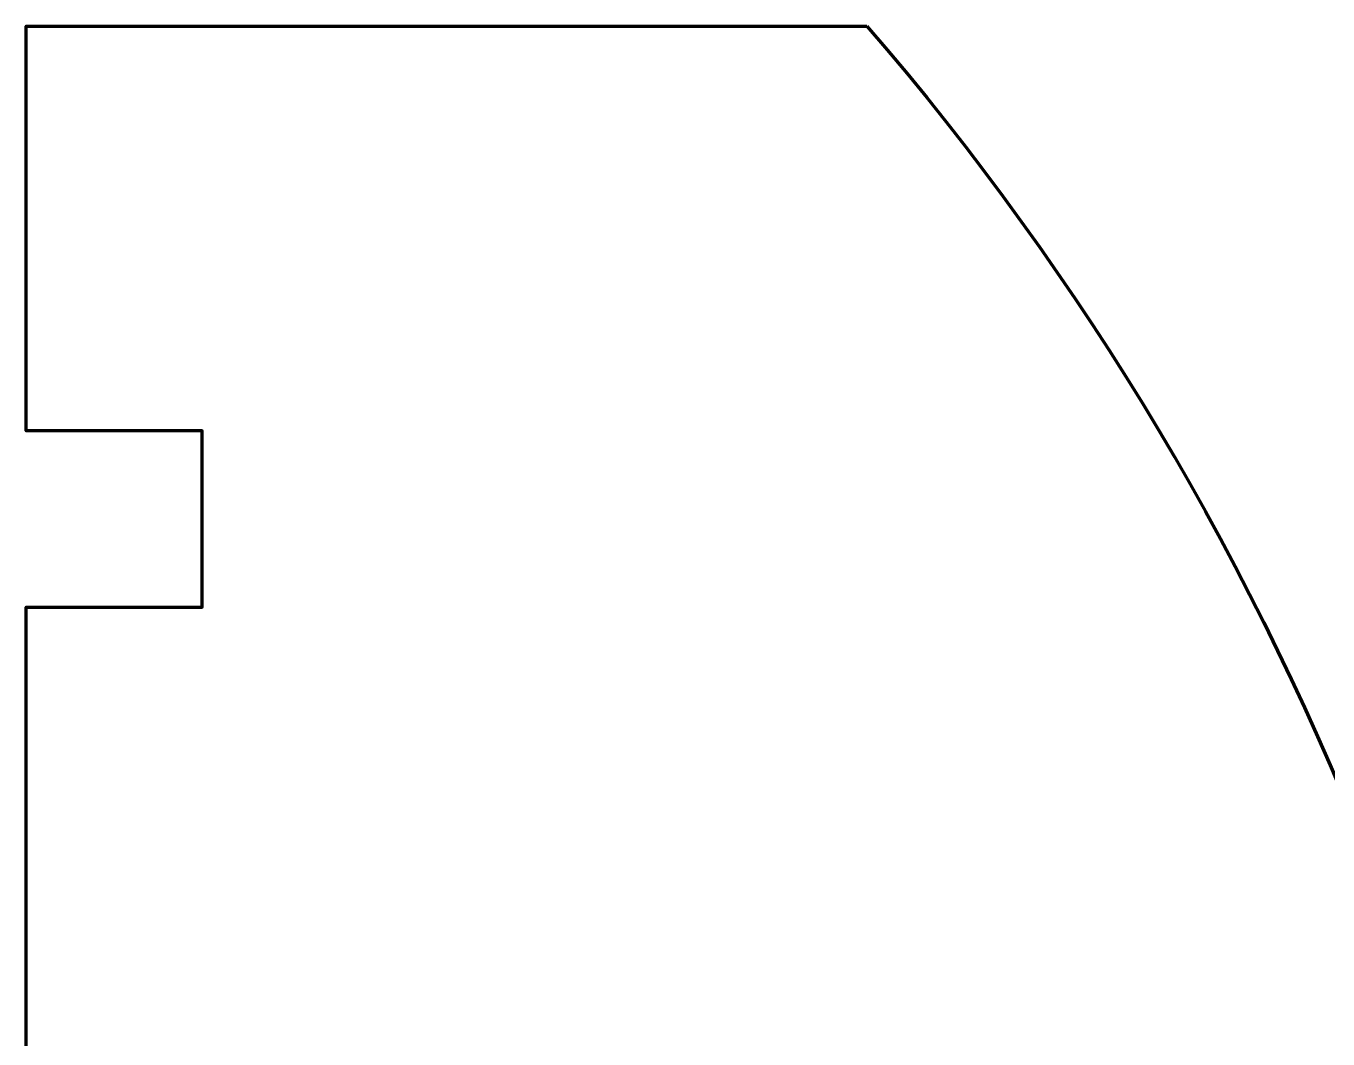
# Model space of a CAD drawing. Header units: inches. Extents: x 247 to 2765, y -1897 to -1110.
# Drawn here: x 638.05 to 660.21, y -1209.07 to -1191.82 of the extents above; entities that cross this region are included whole.
import ezdxf

# ---------------------------------------------------------------- set-up
doc = ezdxf.new("R2010")
doc.units = ezdxf.units.IN
doc.header["$MEASUREMENT"] = 0
doc.layers.add('Layer 1', color=7, linetype='Continuous')

msp = doc.modelspace()

# ---------------------------------------------------------------- linework, layer by layer
at = {"layer": 'Layer 1', "color": 18, "lineweight": 70, "true_color": 0x010101}
msp.add_open_spline([(652.361, -1191.819), (652.361, -1191.819), (638.046, -1191.819), (638.046, -1191.819), (638.046, -1191.819), (638.046, -1198.716), (638.046, -1198.716), (638.046, -1198.716), (641.046, -1198.716), (641.046, -1198.716), (641.046, -1198.716), (641.046, -1201.716), (641.046, -1201.716), (641.046, -1201.716), (638.046, -1201.716), (638.046, -1201.716), (638.046, -1201.716), (638.046, -1223.716), (638.046, -1223.716), (638.046, -1223.716), (641.047, -1223.716), (641.047, -1223.716), (641.047, -1223.716), (641.047, -1226.716), (641.047, -1226.716), (641.047, -1226.716), (638.046, -1226.716), (638.046, -1226.716), (638.046, -1226.716), (638.046, -1248.716), (638.046, -1248.716), (638.046, -1248.716), (641.046, -1248.716), (641.046, -1248.716), (641.046, -1248.716), (641.046, -1251.715), (641.046, -1251.715), (641.046, -1251.715), (638.046, -1251.715), (638.046, -1251.715), (638.046, -1251.715), (638.046, -1255.613), (638.046, -1255.613), (638.046, -1255.613), (652.361, -1255.613), (652.361, -1255.613), (659.744, -1247.054), (664.209, -1235.907), (664.209, -1223.716), (664.209, -1211.525), (659.744, -1200.378), (652.361, -1191.819)], degree=3, knots=[0, 0, 0, 0, 1, 1, 1, 2, 2, 2, 3, 3, 3, 4, 4, 4, 5, 5, 5, 6, 6, 6, 7, 7, 7, 8, 8, 8, 9, 9, 9, 10, 10, 10, 11, 11, 11, 12, 12, 12, 13, 13, 13, 14, 14, 14, 15, 15, 15, 16, 16, 16, 17, 17, 17, 17], dxfattribs=at)

doc.saveas('drawing.dxf')
